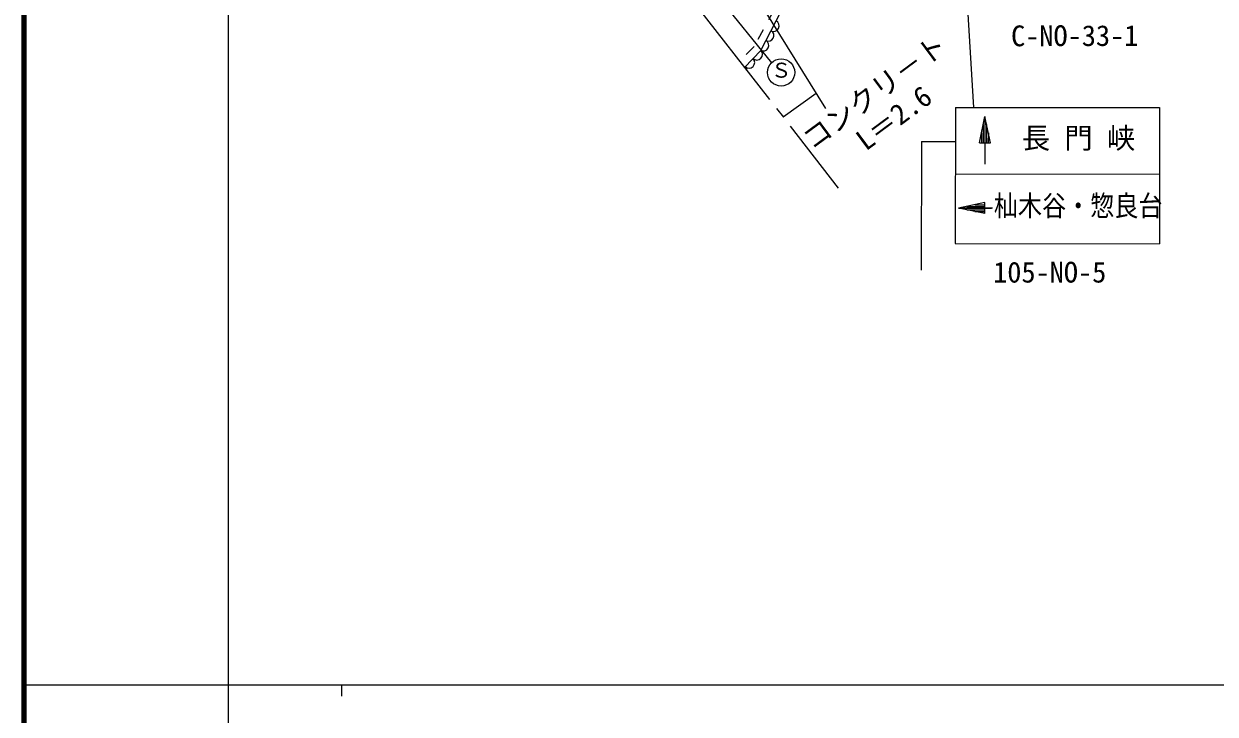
# Model space of a CAD drawing. Units: millimetres, scale not verified. Extents: x 40000 to 680000, y 20000 to 380000.
# Drawn here: x 40000 to 145006, y 202409 to 263273 of the extents above; entities that cross this region are included whole.
import ezdxf
from ezdxf.enums import TextEntityAlignment as Align

# ---------------------------------------------------------------- set-up
doc = ezdxf.new("R2010")
doc.units = ezdxf.units.MM
doc.header["$LTSCALE"] = 1000
doc.linetypes.add('USER1', pattern=[2, 1, -1])
for name, color, linetype, lineweight in [('M-BGD', 7, 'Continuous', 13), ('M-BMK-SRVR', 3, 'Continuous', 13), ('M-STR-HTXT', 7, 'Continuous', 13), ('M-STR-STRC', 7, 'Continuous', 13), ('M-TTL', 2, 'Continuous', 140), ('M-TTL-BAND', 7, 'Continuous', 25)]:
    doc.layers.add(name, color=color, linetype=linetype, lineweight=lineweight)
doc.styles.add('ＭＳ ゴシック', font='')
doc.styles.get('ＭＳ ゴシック').set_extended_font_data('MS Gothic')

msp = doc.modelspace()

# ---------------------------------------------------------------- linework, layer by layer
at = {"layer": 'M-BGD', "linetype": 'USER1'}
for p, q in [((106124, 264510), (104363, 261287)), ((104363, 261287), (103101, 259961))]:
    msp.add_line(p, q, dxfattribs=at)
at = {"layer": 'M-BGD'}
for p, q in [((104954, 260935), (106754, 264389)), ((103513, 259433), (104954, 260935))]:
    msp.add_line(p, q, dxfattribs=at)
for centre, radius, start, end in [((105629, 262230), 487, 242.46676, 62.46676), ((106079, 263094), 487, 242.46676, 62.46676), ((105179, 261367), 487, 242.46676, 62.46676), ((104610, 260577), 496, 226.18533, 46.18533), ((103923, 259860), 496, 226.18533, 46.18533), ((103235, 259144), 496, 1.06491, 46.18533)]:
    msp.add_arc(centre, radius, start, end, dxfattribs=at)
at = {"layer": 'M-BMK-SRVR'}
for p, q in [((96493, 268434), (105718, 256606)), ((106333, 255818), (106948, 255029)), ((111809, 248798), (107564, 254241))]:
    msp.add_line(p, q, dxfattribs=at)
at = {"layer": 'M-STR-HTXT'}
for p, q in [((97835, 276494), (110648, 255808)), ((93251, 275493), (105900, 259842)), ((109829, 257130), (106935, 255046))]:
    msp.add_line(p, q, dxfattribs=at)
msp.add_circle((106745, 258990), 1200, dxfattribs=at)
at = {"layer": 'M-STR-STRC'}
for p, q in [((121747, 288049), (123691, 255904)), ((122110, 255906), (122100, 243906)), ((122110, 255906), (140110, 255890)), ((140110, 255890), (140100, 243890)), ((124229, 252784), (124714, 255110)), ((124563, 254387), (124562, 252786)), ((124714, 255110), (124710, 250913)), ((125194, 252783), (124714, 255110)), ((124863, 254387), (124862, 252788)), ((124413, 253664), (124412, 252785)), ((125013, 253663), (125012, 252789)), ((119107, 252908), (119081, 241562)), ((119107, 252908), (122107, 252906)), ((124229, 252784), (125194, 252783)), ((122105, 250045), (140105, 250030)), ((124712, 247509), (122385, 247028)), ((122385, 247028), (125297, 247026)), ((124712, 246544), (122385, 247028)), ((125374, 247026), (122385, 247028)), ((123109, 247178), (124708, 247176)), ((123109, 246878), (124709, 246876)), ((123832, 247327), (124707, 247326)), ((124712, 246544), (124712, 247509)), ((123832, 246727), (124710, 246726)), ((122100, 243906), (140100, 243890))]:
    msp.add_line(p, q, dxfattribs=at)
at = {"layer": 'M-TTL'}
msp.add_line((40000, 380000), (40000, 20000), dxfattribs=at)
at = {"layer": 'M-TTL-BAND'}
for p, q in [((58000, 370000), (58000, 20000)), ((40000, 205000), (579000, 205000)), ((68000, 205000), (68000, 204000))]:
    msp.add_line(p, q, dxfattribs=at)

# ---------------------------------------------------------------- texts
at = {"layer": 'M-STR-HTXT', "style": 'ＭＳ ゴシック'}
for s, rotation, p in [('C-NO-33-1', 0.194, (127019, 260742)), ('コンクリ－ト', 36.552, (109815, 251621)), ('L＝2.6', 36.552, (114542, 251566))]:
    msp.add_text(s, height=1833, rotation=rotation, dxfattribs=at).set_placement(p, align=Align.BOTTOM_LEFT)
msp.add_text('Ｓ', height=1320, dxfattribs=at).set_placement((105855, 258129), align=Align.BOTTOM_LEFT)
at = {"layer": 'M-STR-STRC', "style": 'ＭＳ ゴシック'}
for s, p in [('長 門 峡', (127966, 251731)), ('105-NO-5', (125435, 239910))]:
    msp.add_text(s, height=1833, dxfattribs=at).set_placement(p, align=Align.BOTTOM_LEFT)
at = {"layer": 'M-STR-STRC', "style": 'ＭＳ ゴシック', "width": 0.85}
msp.add_text('杣木谷・惣良台', height=1833, dxfattribs=at).set_placement((125494, 245768), align=Align.BOTTOM_LEFT)

doc.saveas('drawing.dxf')
